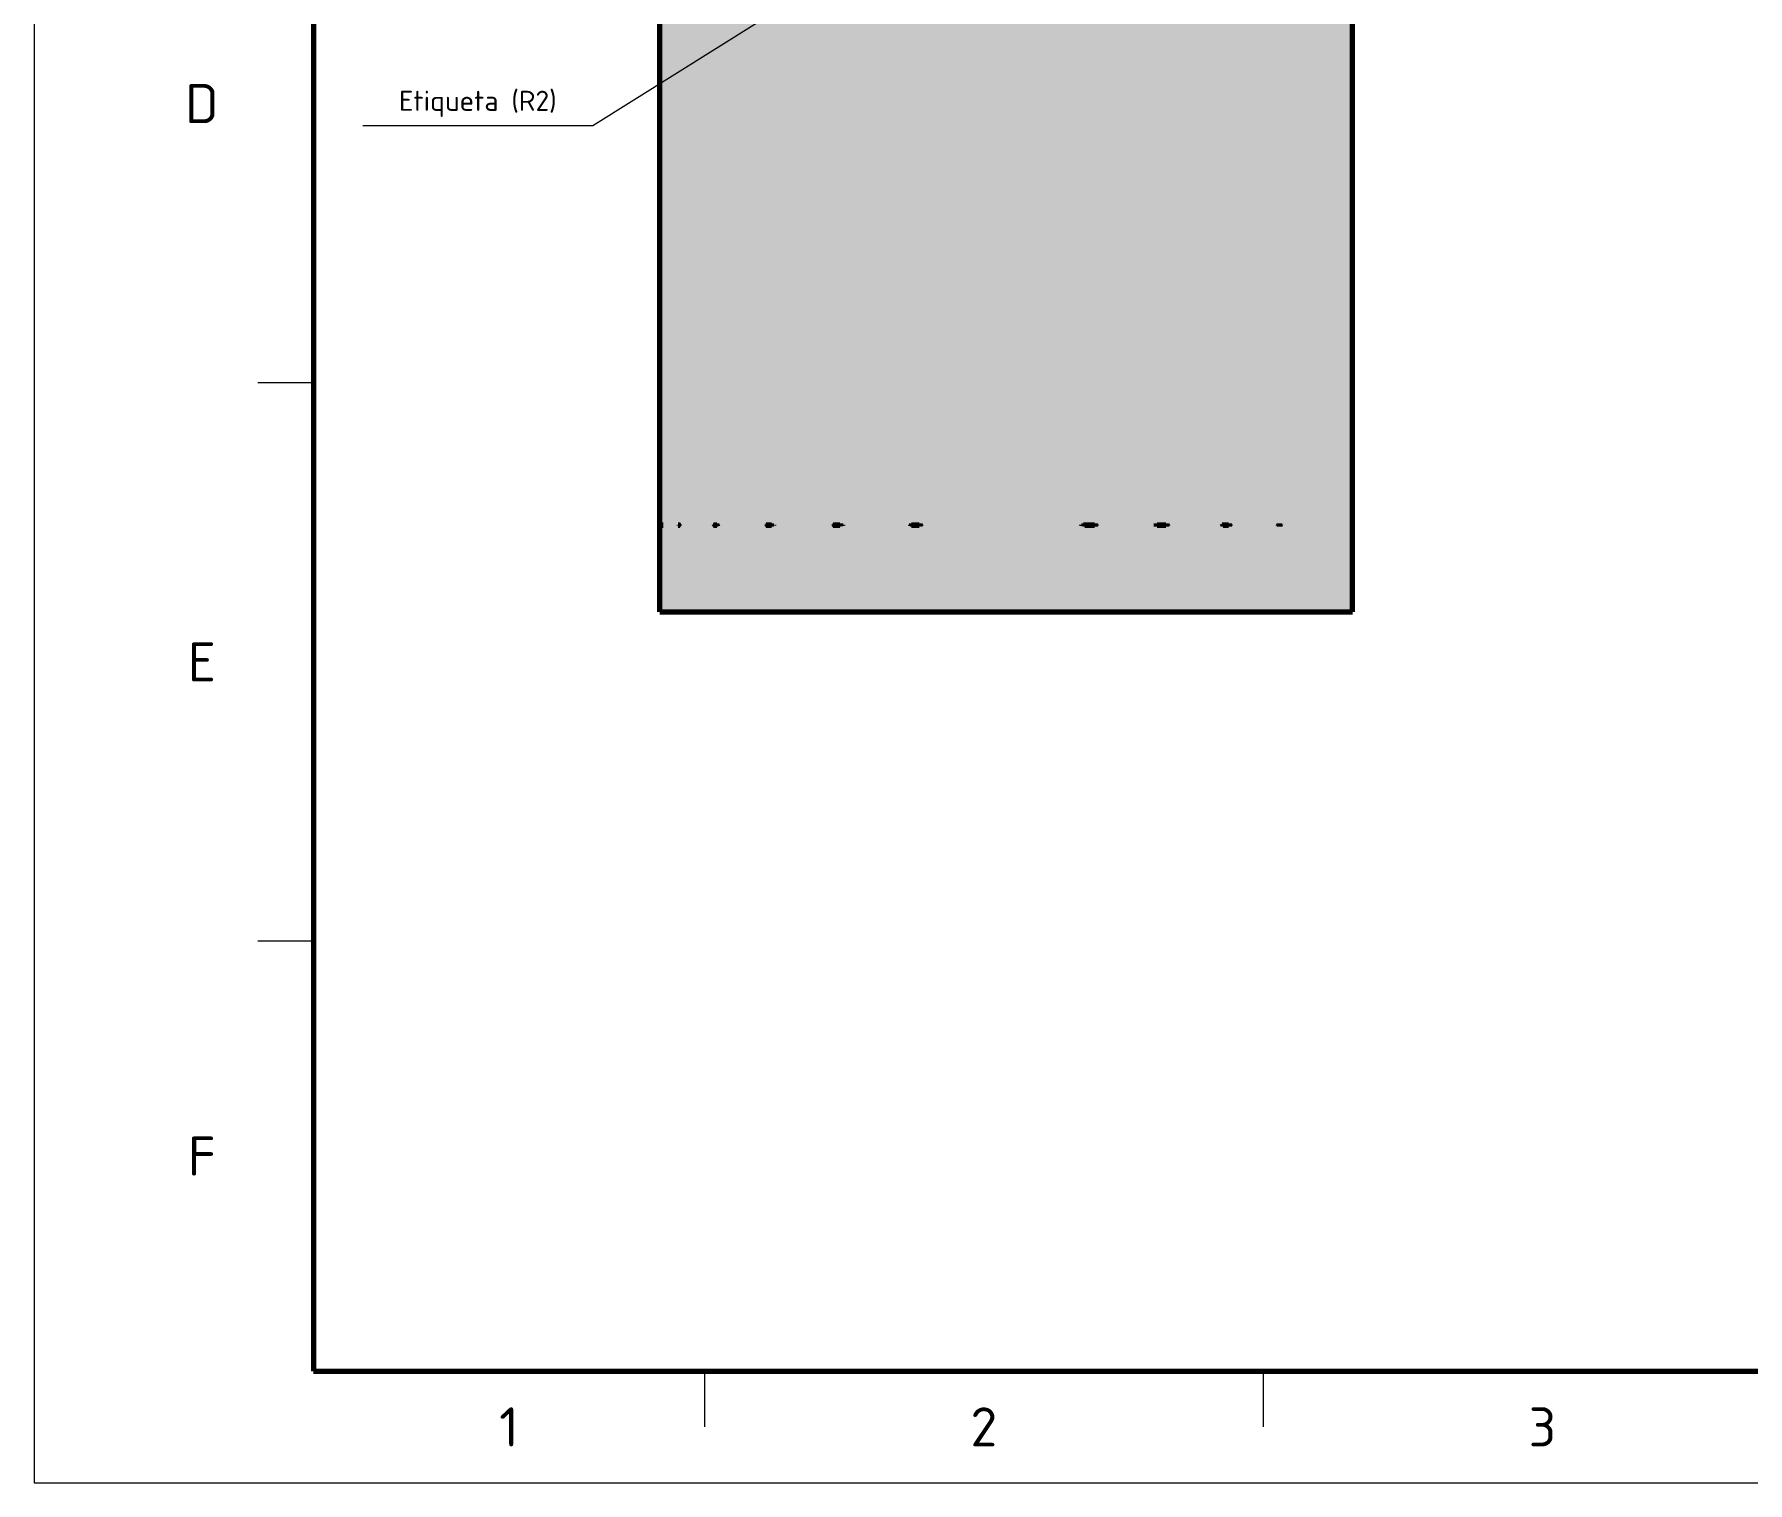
# Model space of a CAD drawing. Header units: millimetres. Extents: x 0 to 1554, y 0 to 420.
# Drawn here: x 1134 to 1287.4, y 0 to 129.7 of the extents above; entities that cross this region are included whole.
import ezdxf
from ezdxf.enums import TextEntityAlignment as Align

# ---------------------------------------------------------------- set-up
doc = ezdxf.new("R2010")
doc.units = ezdxf.units.MM
for name, color, linetype, lineweight in [('01-VISIBLE', 7, 'CONTINUOUS', 70), ('06-TEXTO', 7, 'CONTINUOUS', 25), ('07-RECUADRO', 7, 'CONTINUOUS', 70), ('08-FINA', 5, 'CONTINUOUS', 18), ('13-GRAFICA', 30, 'CONTINUOUS', 18)]:
    doc.layers.add(name, color=color, linetype=linetype, lineweight=lineweight)
doc.styles.add('ISO3098', font='isocpeur.ttf')

msp = doc.modelspace()

# ---------------------------------------------------------------- hatches: boundary and pattern name
at = {"layer": '13-GRAFICA', "true_color": 0xb21820}
h = msp.add_hatch(color=7, dxfattribs=at)
h.dxf.hatch_style = 1
h.paths.add_polyline_path([(1190.112, 206.4), (1190.112, 206.8), (1190.213, 206.8), (1190.213, 86), (1190.213, 85.5), (1190.213, 78), (1190.013, 78), (1190.013, 206.4)])
h = msp.add_hatch(color=7, dxfattribs=at)
h.dxf.hatch_style = 1
h.paths.add_polyline_path([(1190.213, 206.9), (1190.312, 206.9), (1190.312, 86), (1190.213, 86), (1190.213, 206.8)])
h = msp.add_hatch(color=7, dxfattribs=at)
h.dxf.hatch_style = 1
h.paths.add_polyline_path([(1191.513, 206.9), (1191.513, 85.7), (1191.513, 78), (1190.312, 78), (1190.312, 85.5), (1190.312, 86), (1190.312, 206.9)])
h = msp.add_hatch(color=7, dxfattribs=at)
h.dxf.hatch_style = 1
h.paths.add_polyline_path([(1192.013, 206.9), (1192.013, 85.8), (1191.912, 85.8), (1191.812, 86), (1191.612, 86), (1191.513, 85.7), (1191.513, 206.9)])
h = msp.add_hatch(color=7, dxfattribs=at)
h.dxf.hatch_style = 1
h.paths.add_polyline_path([(1194.612, 206.9), (1194.612, 85.7), (1194.612, 78), (1192.013, 78), (1192.013, 85.8), (1192.013, 206.9)])
h = msp.add_hatch(color=7, dxfattribs=at)
h.dxf.hatch_style = 1
h.paths.add_polyline_path([(1195.412, 206.9), (1195.412, 85.7), (1195.312, 85.9), (1195.112, 85.9), (1195.112, 86), (1194.812, 86), (1194.812, 85.9), (1194.713, 85.9), (1194.612, 85.7), (1194.612, 206.9)])
h = msp.add_hatch(color=7, dxfattribs=at)
h.dxf.hatch_style = 1
h.paths.add_polyline_path([(1198.513, 206.9), (1198.513, 159.7), (1198.513, 129.7), (1198.513, 78), (1195.412, 78), (1195.412, 85.7), (1195.412, 206.9)])
h = msp.add_hatch(color=7, dxfattribs=at)
h.dxf.hatch_style = 1
h.paths.add_polyline_path([(1245.112, 206.9), (1245.112, 85.8), (1245.112, 78), (1243.513, 78), (1243.513, 129.7), (1243.513, 159.7), (1243.513, 206.9)])
h = msp.add_hatch(color=7, dxfattribs=at)
h.dxf.hatch_style = 1
h.paths.add_polyline_path([(1245.812, 206.9), (1245.812, 85.7), (1245.713, 85.9), (1245.213, 85.9), (1245.213, 85.8), (1245.112, 85.8), (1245.112, 206.9)])
h = msp.add_hatch(color=7, dxfattribs=at)
h.dxf.hatch_style = 1
h.paths.add_polyline_path([(1251.812, 206.9), (1251.912, 206.3), (1252.013, 206.3), (1252.013, 78), (1245.812, 78), (1245.812, 85.7), (1245.812, 206.9)])
at = {"layer": '13-GRAFICA', "true_color": 0xffffff}
h = msp.add_hatch(color=7, dxfattribs=at)
h.dxf.hatch_style = 1
h.paths.add_polyline_path([(1198.513, 129.7), (1198.513, 159.7), (1243.513, 159.7), (1243.513, 129.7)])
at = {"layer": '13-GRAFICA', "true_color": 0xb21820}
h = msp.add_hatch(color=7, dxfattribs=at)
h.dxf.hatch_style = 1
h.paths.add_polyline_path([(1198.513, 78), (1198.513, 129.7), (1199.312, 129.7), (1199.312, 85.7), (1199.312, 78)])
h = msp.add_hatch(color=7, dxfattribs=at)
h.dxf.hatch_style = 1
h.paths.add_polyline_path([(1200.412, 129.7), (1200.412, 85.8), (1200.013, 85.9), (1200.013, 86), (1199.513, 86), (1199.513, 85.9), (1199.412, 85.9), (1199.312, 85.7), (1199.312, 129.7)])
h = msp.add_hatch(color=7, dxfattribs=at)
h.dxf.hatch_style = 1
h.paths.add_polyline_path([(1200.412, 78), (1200.412, 85.7), (1200.412, 85.8), (1200.412, 129.7), (1205.312, 129.7), (1205.312, 85.7), (1205.312, 78)])
h = msp.add_hatch(color=7, dxfattribs=at)
h.dxf.hatch_style = 1
h.paths.add_polyline_path([(1206.612, 129.7), (1206.612, 85.8), (1206.112, 85.9), (1206.112, 86), (1205.513, 86), (1205.513, 85.9), (1205.412, 85.9), (1205.312, 85.7), (1205.312, 129.7)])
h = msp.add_hatch(color=7, dxfattribs=at)
h.dxf.hatch_style = 1
h.paths.add_polyline_path([(1206.612, 78), (1206.612, 85.7), (1206.612, 85.8), (1206.612, 129.7), (1212.213, 129.7), (1212.213, 85.8), (1212.213, 78)])
h = msp.add_hatch(color=7, dxfattribs=at)
h.dxf.hatch_style = 1
h.paths.add_polyline_path([(1213.612, 129.7), (1213.612, 85.8), (1213.513, 85.8), (1213.513, 85.9), (1213.213, 85.9), (1213.213, 86), (1212.513, 86), (1212.513, 85.9), (1212.213, 85.8), (1212.213, 129.7)])
h = msp.add_hatch(color=7, dxfattribs=at)
h.dxf.hatch_style = 1
h.paths.add_polyline_path([(1213.612, 78), (1213.612, 85.8), (1213.612, 129.7), (1220.213, 129.7), (1220.213, 86), (1219.713, 85.9), (1219.612, 85.7), (1219.912, 85.6), (1219.912, 85.5), (1220.213, 85.5), (1220.213, 78.5), (1221.713, 78.5), (1221.713, 85.5), (1222.112, 85.5), (1222.112, 85.6), (1222.412, 85.7), (1222.412, 85.8), (1222.112, 85.9), (1222.112, 86), (1221.713, 86), (1221.713, 129.7), (1227.513, 129.7), (1227.513, 85.8), (1227.513, 85.7), (1227.513, 78)])
h = msp.add_hatch(color=7, dxfattribs=at)
h.dxf.hatch_style = 1
h.paths.add_polyline_path([(1222.312, 85.9), (1222.412, 85.7), (1222.112, 85.6), (1222.112, 85.5), (1221.713, 85.5), (1221.713, 78.5), (1220.213, 78.5), (1220.213, 85.5), (1219.912, 85.5), (1219.912, 85.6), (1219.612, 85.7), (1219.713, 85.9), (1220.213, 86), (1220.213, 129.7), (1221.713, 129.7), (1221.713, 86), (1222.112, 86), (1222.112, 85.9)])
h = msp.add_hatch(color=7, dxfattribs=at)
h.dxf.hatch_style = 1
h.paths.add_polyline_path([(1229.312, 129.7), (1229.312, 85.7), (1229.213, 85.9), (1228.912, 85.9), (1228.912, 86), (1227.912, 86), (1227.912, 85.9), (1227.713, 85.9), (1227.713, 85.8), (1227.513, 85.8), (1227.513, 129.7)])
h = msp.add_hatch(color=7, dxfattribs=at)
h.dxf.hatch_style = 1
h.paths.add_polyline_path([(1229.312, 78), (1229.312, 85.7), (1229.312, 129.7), (1234.213, 129.7), (1234.213, 85.9), (1234.213, 85.6), (1234.213, 78)])
h = msp.add_hatch(color=7, dxfattribs=at)
h.dxf.hatch_style = 1
h.paths.add_polyline_path([(1235.713, 129.7), (1235.713, 85.7), (1235.612, 85.9), (1235.312, 85.9), (1235.312, 86), (1234.513, 86), (1234.513, 85.9), (1234.213, 85.9), (1234.213, 129.7)])
h = msp.add_hatch(color=7, dxfattribs=at)
h.dxf.hatch_style = 1
h.paths.add_polyline_path([(1235.713, 78), (1235.713, 85.7), (1235.713, 129.7), (1240.112, 129.7), (1240.112, 85.7), (1240.112, 78)])
h = msp.add_hatch(color=7, dxfattribs=at)
h.dxf.hatch_style = 1
h.paths.add_polyline_path([(1241.312, 129.7), (1241.312, 85.7), (1241.213, 85.9), (1240.912, 85.9), (1240.912, 86), (1240.312, 86), (1240.312, 85.9), (1240.213, 85.9), (1240.112, 85.7), (1240.112, 129.7)])
h = msp.add_hatch(color=7, dxfattribs=at)
h.dxf.hatch_style = 1
h.paths.add_polyline_path([(1241.312, 78), (1241.312, 85.7), (1241.312, 129.7), (1243.513, 129.7), (1243.513, 78)])
h = msp.add_hatch(color=7, dxfattribs=at)
h.dxf.hatch_style = 1
h.paths.add_polyline_path([(1190.213, 86), (1190.312, 86), (1190.312, 85.5), (1190.213, 85.5)])
h = msp.add_hatch(color=7, dxfattribs=at)
h.dxf.hatch_style = 1
h.paths.add_polyline_path([(1191.912, 85.7), (1191.812, 85.5), (1191.612, 85.5), (1191.612, 85.7), (1191.513, 85.7), (1191.513, 85.8), (1191.612, 85.8), (1191.612, 86), (1191.812, 86), (1192.013, 85.7)])
h = msp.add_hatch(color=7, dxfattribs=at)
h.dxf.hatch_style = 1
h.paths.add_polyline_path([(1195.112, 85.9), (1195.312, 85.9), (1195.412, 85.7), (1195.112, 85.6), (1195.112, 85.5), (1194.812, 85.5), (1194.612, 85.8), (1194.713, 85.8), (1194.812, 86), (1195.112, 86)])
h = msp.add_hatch(color=7, dxfattribs=at)
h.dxf.hatch_style = 1
h.paths.add_polyline_path([(1200.013, 85.9), (1200.213, 85.9), (1200.213, 85.8), (1200.412, 85.8), (1200.412, 85.7), (1200.213, 85.7), (1200.213, 85.6), (1200.013, 85.6), (1200.013, 85.5), (1199.513, 85.5), (1199.312, 85.8), (1199.412, 85.8), (1199.513, 86), (1200.013, 86)])
h = msp.add_hatch(color=7, dxfattribs=at)
h.dxf.hatch_style = 1
h.paths.add_polyline_path([(1206.112, 85.9), (1206.412, 85.9), (1206.412, 85.8), (1206.612, 85.8), (1206.612, 85.7), (1206.112, 85.6), (1206.112, 85.5), (1205.513, 85.5), (1205.312, 85.8), (1205.412, 85.8), (1205.513, 86), (1206.112, 86)])
h = msp.add_hatch(color=7, dxfattribs=at)
h.dxf.hatch_style = 1
h.paths.add_polyline_path([(1213.213, 86), (1213.213, 85.9), (1213.513, 85.9), (1213.612, 85.7), (1213.513, 85.7), (1213.513, 85.6), (1213.213, 85.6), (1213.213, 85.5), (1212.513, 85.5), (1212.513, 85.6), (1212.213, 85.7), (1212.213, 85.8), (1212.312, 85.8), (1212.312, 85.9), (1212.513, 85.9), (1212.513, 86)])
h = msp.add_hatch(color=7, dxfattribs=at)
h.dxf.hatch_style = 1
h.paths.add_polyline_path([(1227.912, 86), (1228.912, 86), (1228.912, 85.9), (1229.213, 85.9), (1229.312, 85.7), (1229.213, 85.7), (1229.213, 85.6), (1228.912, 85.6), (1228.912, 85.5), (1228.013, 85.5), (1228.013, 85.6), (1227.513, 85.7), (1227.513, 85.8), (1227.713, 85.8), (1227.713, 85.9), (1227.912, 85.9)])
h = msp.add_hatch(color=7, dxfattribs=at)
h.dxf.hatch_style = 1
h.paths.add_polyline_path([(1235.312, 85.9), (1235.612, 85.9), (1235.713, 85.7), (1235.612, 85.7), (1235.612, 85.6), (1235.312, 85.6), (1235.312, 85.5), (1234.513, 85.5), (1234.513, 85.6), (1234.213, 85.6), (1234.213, 85.9), (1234.513, 85.9), (1234.513, 86), (1235.312, 86)])
h = msp.add_hatch(color=7, dxfattribs=at)
h.dxf.hatch_style = 1
h.paths.add_polyline_path([(1240.912, 85.9), (1241.213, 85.9), (1241.312, 85.7), (1241.213, 85.7), (1241.213, 85.6), (1240.912, 85.6), (1240.912, 85.5), (1240.412, 85.5), (1240.412, 85.6), (1240.213, 85.6), (1240.112, 85.8), (1240.312, 85.9), (1240.312, 86), (1240.912, 86)])
h = msp.add_hatch(color=7, dxfattribs=at)
h.dxf.hatch_style = 1
h.paths.add_polyline_path([(1245.213, 85.6), (1245.213, 85.7), (1245.112, 85.7), (1245.213, 85.9), (1245.713, 85.9), (1245.713, 85.8), (1245.812, 85.8), (1245.713, 85.6)])
h = msp.add_hatch(color=7, dxfattribs=at)
h.dxf.hatch_style = 1
h.paths.add_polyline_path([(1190.213, 78), (1190.213, 85.5), (1190.312, 85.5), (1190.312, 78)])
h = msp.add_hatch(color=7, dxfattribs=at)
h.dxf.hatch_style = 1
h.paths.add_polyline_path([(1191.513, 78), (1191.513, 85.7), (1191.612, 85.7), (1191.612, 85.5), (1191.812, 85.5), (1192.013, 85.8), (1192.013, 78)])
h = msp.add_hatch(color=7, dxfattribs=at)
h.dxf.hatch_style = 1
h.paths.add_polyline_path([(1194.612, 78), (1194.612, 85.7), (1194.713, 85.7), (1194.812, 85.5), (1195.112, 85.5), (1195.112, 85.6), (1195.412, 85.7), (1195.412, 78)])
h = msp.add_hatch(color=7, dxfattribs=at)
h.dxf.hatch_style = 1
h.paths.add_polyline_path([(1199.312, 78), (1199.312, 85.7), (1199.412, 85.7), (1199.513, 85.5), (1200.013, 85.5), (1200.013, 85.6), (1200.213, 85.6), (1200.213, 85.7), (1200.412, 85.7), (1200.412, 78)])
h = msp.add_hatch(color=7, dxfattribs=at)
h.dxf.hatch_style = 1
h.paths.add_polyline_path([(1205.312, 78), (1205.312, 85.7), (1205.412, 85.7), (1205.513, 85.5), (1206.112, 85.5), (1206.112, 85.6), (1206.612, 85.7), (1206.612, 78)])
h = msp.add_hatch(color=7, dxfattribs=at)
h.dxf.hatch_style = 1
h.paths.add_polyline_path([(1212.213, 78), (1212.213, 85.8), (1212.312, 85.6), (1212.513, 85.6), (1212.513, 85.5), (1213.513, 85.6), (1213.612, 85.8), (1213.612, 78)])
h = msp.add_hatch(color=7, dxfattribs=at)
h.dxf.hatch_style = 1
h.paths.add_polyline_path([(1227.513, 78), (1227.513, 85.7), (1228.013, 85.6), (1228.013, 85.5), (1228.912, 85.5), (1228.912, 85.6), (1229.213, 85.6), (1229.213, 85.7), (1229.312, 85.7), (1229.312, 78)])
h = msp.add_hatch(color=7, dxfattribs=at)
h.dxf.hatch_style = 1
h.paths.add_polyline_path([(1234.213, 78), (1234.213, 85.6), (1234.513, 85.6), (1234.513, 85.5), (1235.312, 85.5), (1235.312, 85.6), (1235.612, 85.6), (1235.612, 85.7), (1235.713, 85.7), (1235.713, 78)])
h = msp.add_hatch(color=7, dxfattribs=at)
h.dxf.hatch_style = 1
h.paths.add_polyline_path([(1240.112, 78), (1240.112, 85.7), (1240.412, 85.6), (1240.412, 85.5), (1240.912, 85.5), (1240.912, 85.6), (1241.213, 85.6), (1241.213, 85.7), (1241.312, 85.7), (1241.312, 78)])
h = msp.add_hatch(color=7, dxfattribs=at)
h.dxf.hatch_style = 1
h.paths.add_polyline_path([(1245.112, 78), (1245.112, 85.8), (1245.213, 85.6), (1245.713, 85.6), (1245.713, 85.7), (1245.812, 85.7), (1245.812, 78)])

# ---------------------------------------------------------------- linework, layer by layer
at = {"layer": '01-VISIBLE'}
for p, q in [((1190, 78), (1190, 206.181)), ((1252, 78), (1252, 206.181))]:
    msp.add_line(p, q, dxfattribs=at)
msp.add_lwpolyline([(1190, 78), (1190.2, 78), (1190.4, 78), (1190.6, 78), (1190.8, 78), (1191, 78), (1191.2, 78), (1191.4, 78), (1191.6, 78), (1191.8, 78), (1192, 78), (1192.2, 78), (1192.4, 78), (1192.6, 78), (1192.8, 78), (1193, 78), (1193.2, 78), (1193.4, 78), (1193.6, 78), (1193.8, 78), (1194, 78), (1194.2, 78), (1194.4, 78), (1194.6, 78), (1194.8, 78), (1195, 78), (1195.2, 78), (1195.4, 78), (1195.6, 78), (1195.8, 78), (1196, 78), (1196.2, 78), (1196.4, 78), (1196.6, 78), (1196.8, 78), (1197, 78), (1197.2, 78), (1197.4, 78), (1197.6, 78), (1197.8, 78), (1198, 78), (1198.2, 78), (1198.4, 78), (1198.6, 78), (1198.8, 78), (1199, 78), (1199.2, 78), (1199.4, 78), (1199.6, 78), (1199.8, 78), (1200, 78), (1200.2, 78), (1200.4, 78), (1200.6, 78), (1200.8, 78), (1201, 78), (1201.2, 78), (1201.4, 78), (1201.6, 78), (1201.8, 78), (1202, 78), (1202.2, 78), (1202.4, 78), (1202.6, 78), (1202.8, 78), (1203, 78), (1203.2, 78), (1203.4, 78), (1203.6, 78), (1203.8, 78), (1204, 78), (1204.2, 78), (1204.4, 78), (1204.6, 78), (1204.8, 78), (1205, 78), (1205.2, 78), (1205.4, 78), (1205.6, 78), (1205.8, 78), (1206, 78), (1206.2, 78), (1206.4, 78), (1206.6, 78), (1206.8, 78), (1207, 78), (1207.2, 78), (1207.4, 78), (1207.6, 78), (1207.8, 78), (1208, 78), (1208.2, 78), (1208.4, 78), (1208.6, 78), (1208.8, 78), (1209, 78), (1209.2, 78), (1209.4, 78), (1209.6, 78), (1209.8, 78), (1210, 78), (1210.2, 78), (1210.4, 78), (1210.6, 78), (1210.8, 78), (1211, 78), (1211.2, 78), (1211.4, 78), (1211.6, 78), (1211.8, 78), (1212, 78), (1212.2, 78), (1212.4, 78), (1212.6, 78), (1212.8, 78), (1213, 78), (1213.2, 78), (1213.4, 78), (1213.6, 78), (1213.8, 78), (1214, 78), (1214.2, 78), (1214.4, 78), (1214.6, 78), (1214.8, 78), (1215, 78), (1215.2, 78), (1215.4, 78), (1215.6, 78), (1215.8, 78), (1216, 78), (1216.2, 78), (1216.4, 78), (1216.6, 78), (1216.8, 78), (1217, 78), (1217.2, 78), (1217.4, 78), (1217.6, 78), (1217.8, 78), (1218, 78), (1218.2, 78), (1218.4, 78), (1218.6, 78), (1218.8, 78), (1219, 78), (1219.2, 78), (1219.4, 78), (1219.6, 78), (1219.8, 78), (1220, 78), (1220.2, 78), (1220.4, 78), (1220.6, 78), (1220.8, 78), (1221, 78), (1221.2, 78), (1221.4, 78), (1221.6, 78), (1221.8, 78), (1222, 78), (1222.2, 78), (1222.4, 78), (1222.6, 78), (1222.8, 78), (1223, 78), (1223.2, 78), (1223.4, 78), (1223.6, 78), (1223.8, 78), (1224, 78), (1224.2, 78), (1224.4, 78), (1224.6, 78), (1224.8, 78), (1225, 78), (1225.2, 78), (1225.4, 78), (1225.6, 78), (1225.8, 78), (1226, 78), (1226.2, 78), (1226.4, 78), (1226.6, 78), (1226.8, 78), (1227, 78), (1227.2, 78), (1227.4, 78), (1227.6, 78), (1227.8, 78), (1228, 78), (1228.2, 78), (1228.4, 78), (1228.6, 78), (1228.8, 78), (1229, 78), (1229.2, 78), (1229.4, 78), (1229.6, 78), (1229.8, 78), (1230, 78), (1230.2, 78), (1230.4, 78), (1230.6, 78), (1230.8, 78), (1231, 78), (1231.2, 78), (1231.4, 78), (1231.6, 78), (1231.8, 78), (1232, 78), (1232.2, 78), (1232.4, 78), (1232.6, 78), (1232.8, 78), (1233, 78), (1233.2, 78), (1233.4, 78), (1233.6, 78), (1233.8, 78), (1234, 78), (1234.2, 78), (1234.4, 78), (1234.6, 78), (1234.8, 78), (1235, 78), (1235.2, 78), (1235.4, 78), (1235.6, 78), (1235.8, 78), (1236, 78), (1236.2, 78), (1236.4, 78), (1236.6, 78), (1236.8, 78), (1237, 78), (1237.2, 78), (1237.4, 78), (1237.6, 78), (1237.8, 78), (1238, 78), (1238.2, 78), (1238.4, 78), (1238.6, 78), (1238.8, 78), (1239, 78), (1239.2, 78), (1239.4, 78), (1239.6, 78), (1239.8, 78), (1240, 78), (1240.2, 78), (1240.4, 78), (1240.6, 78), (1240.8, 78), (1241, 78), (1241.2, 78), (1241.4, 78), (1241.6, 78), (1241.8, 78), (1242, 78), (1242.2, 78), (1242.4, 78), (1242.6, 78), (1242.8, 78), (1243, 78), (1243.2, 78), (1243.4, 78), (1243.6, 78), (1243.8, 78), (1244, 78), (1244.2, 78), (1244.4, 78), (1244.6, 78), (1244.8, 78), (1245, 78), (1245.2, 78), (1245.4, 78), (1245.6, 78), (1245.8, 78), (1246, 78), (1246.2, 78), (1246.4, 78), (1246.6, 78), (1246.8, 78), (1247, 78), (1247.2, 78), (1247.4, 78), (1247.6, 78), (1247.8, 78), (1248, 78), (1248.2, 78), (1248.4, 78), (1248.6, 78), (1248.8, 78), (1249, 78), (1249.2, 78), (1249.4, 78), (1249.6, 78), (1249.8, 78), (1250, 78), (1250.2, 78), (1250.4, 78), (1250.6, 78), (1250.8, 78), (1251, 78), (1251.2, 78), (1251.4, 78), (1251.6, 78), (1251.8, 78), (1252, 78)], dxfattribs=at)
at = {"layer": '07-RECUADRO'}
msp.add_lwpolyline([(1159, 10), (1544, 10), (1544, 287), (1159, 287)], close=True, dxfattribs=at)
at = {"layer": '08-FINA'}
for p, q in [((1221, 144.716), (1184, 121.509)), ((1184, 121.509), (1163.408, 121.509)), ((1159, 98.5), (1154, 98.5)), ((1159, 48.5), (1154, 48.5)), ((1194, 10), (1194, 5)), ((1244, 10), (1244, 5))]:
    msp.add_line(p, q, dxfattribs=at)
msp.add_lwpolyline([(1134, 0), (1554, 0), (1554, 297), (1134, 297)], close=True, dxfattribs=at)

# ---------------------------------------------------------------- texts
at = {"layer": '06-TEXTO', "style": 'ISO3098'}
for s, p in [('D', (1149, 123.5)), ('E', (1149, 73.5)), ('F', (1149, 29.25)), ('1', (1176.5, 5)), ('2', (1219, 5)), ('3', (1269, 5))]:
    msp.add_text(s, height=3.5, dxfattribs=at).set_placement(p, align=Align.MIDDLE_CENTER)
msp.add_text('Etiqueta (R2)', height=1.8, dxfattribs=at).set_placement((1173.704, 122.309), align=Align.BOTTOM_CENTER)

doc.saveas('drawing.dxf')
